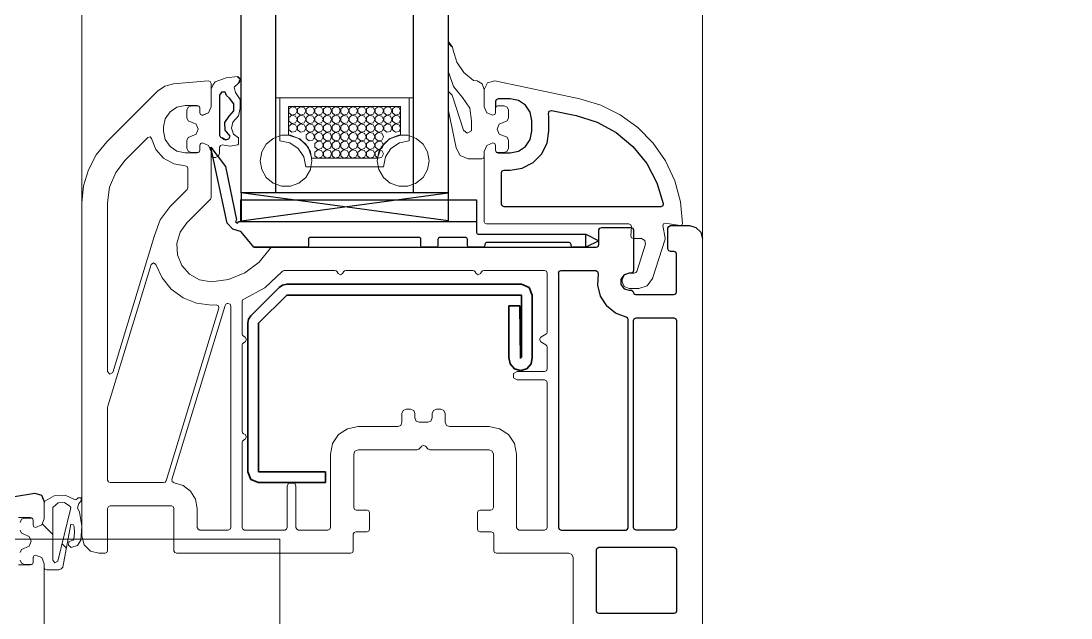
# Model space of a CAD drawing. Header units: millimetres. Extents: x 3755 to 5685, y 4194 to 7013.
# Drawn here: x 4320.8 to 4442.6, y 6199.4 to 6268.6 of the extents above; entities that cross this region are included whole.
import ezdxf

# ---------------------------------------------------------------- set-up
doc = ezdxf.new("R2010")
doc.units = ezdxf.units.MM
doc.linetypes.add('WIN_SOLID', pattern=[0])
for name, color, linetype, lineweight in [('Xella 025', 7, 'Continuous', 25), ('Xella 035', 7, 'Continuous', 35), ('Xella Bemaßung', 7, 'Continuous', 13), ('Xella-Text', 7, 'WIN_SOLID', 13)]:
    doc.layers.add(name, color=color, linetype=linetype, lineweight=lineweight)

msp = doc.modelspace()

# ---------------------------------------------------------------- linework, layer by layer
at = {"layer": 'Xella 025', "linetype": 'Continuous', "lineweight": 15}
for p, q in [((4327.81, 6368.88), (4327.81, 6208.88)), ((4399.81, 6191.88), (4399.81, 6368.88)), ((4349.21, 6254.33), (4350.01, 6255)), ((4350.01, 6255), (4350.99, 6255.36)), ((4350.99, 6255.36), (4352.03, 6255.36)), ((4352.03, 6255.36), (4353.01, 6255)), ((4353.01, 6255), (4353.81, 6254.33)), ((4362.8, 6254.33), (4363.6, 6255)), ((4363.6, 6255), (4364.58, 6255.36)), ((4364.58, 6255.36), (4365.62, 6255.36)), ((4365.62, 6255.36), (4366.6, 6255)), ((4366.6, 6255), (4367.4, 6254.33)), ((4348.69, 6253.43), (4349.21, 6254.33)), ((4353.81, 6254.33), (4354.33, 6253.43)), ((4362.28, 6253.43), (4362.8, 6254.33)), ((4367.4, 6254.33), (4367.92, 6253.43)), ((4348.51, 6252.4), (4348.69, 6253.43)), ((4348.69, 6251.38), (4348.51, 6252.4)), ((4354.33, 6253.43), (4354.51, 6252.4)), ((4354.51, 6252.4), (4354.39, 6251.7)), ((4362.1, 6252.4), (4362.28, 6253.43)), ((4362.28, 6251.38), (4362.1, 6252.4)), ((4367.92, 6253.43), (4368.1, 6252.4)), ((4368.1, 6252.4), (4367.92, 6251.38)), ((4349.21, 6250.48), (4348.69, 6251.38)), ((4354.33, 6251.38), (4353.81, 6250.48)), ((4354.39, 6251.7), (4354.33, 6251.38)), ((4362.8, 6250.48), (4362.28, 6251.38)), ((4367.92, 6251.38), (4367.4, 6250.48)), ((4350.01, 6249.81), (4349.21, 6250.48)), ((4353.81, 6250.48), (4353.01, 6249.81)), ((4363.6, 6249.81), (4362.8, 6250.48)), ((4367.4, 6250.48), (4366.54, 6249.76)), ((4350.99, 6249.45), (4350.01, 6249.81)), ((4352.03, 6249.45), (4350.99, 6249.45)), ((4353.01, 6249.81), (4352.03, 6249.45)), ((4364.58, 6249.45), (4363.6, 6249.81)), ((4365.62, 6249.45), (4364.58, 6249.45)), ((4366.6, 6249.81), (4365.62, 6249.45)), ((4359.36, 6218.38), (4359.51, 6218.73)), ((4359.36, 6212.18), (4359.36, 6218.38)), ((4359.51, 6218.73), (4359.86, 6218.88)), ((4359.86, 6218.88), (4366.72, 6218.88)), ((4366.72, 6218.88), (4366.83, 6218.9)), ((4366.83, 6218.9), (4366.93, 6218.96)), ((4366.93, 6218.96), (4367.25, 6219.29)), ((4367.25, 6219.29), (4367.46, 6219.38)), ((4367.46, 6219.38), (4367.68, 6219.29)), ((4367.68, 6219.29), (4368, 6218.96)), ((4368, 6218.96), (4368.1, 6218.9)), ((4368.1, 6218.9), (4368.21, 6218.88)), ((4368.21, 6218.88), (4375.06, 6218.88)), ((4375.06, 6218.88), (4375.42, 6218.73)), ((4375.42, 6218.73), (4375.56, 6218.38)), ((4375.56, 6218.38), (4375.56, 6212.18)), ((4330.81, 6212.08), (4330.9, 6212.29)), ((4330.9, 6212.29), (4331.11, 6212.38)), ((4331.11, 6212.38), (4338.21, 6212.38)), ((4338.21, 6212.38), (4338.43, 6212.29)), ((4338.43, 6212.29), (4338.51, 6212.08)), ((4359.45, 6211.96), (4359.36, 6212.18)), ((4375.56, 6212.18), (4375.48, 6211.96)), ((4330.81, 6207.18), (4330.81, 6212.08)), ((4338.51, 6212.08), (4338.51, 6207.18)), ((4359.66, 6211.88), (4359.45, 6211.96)), ((4360.91, 6211.88), (4359.66, 6211.88)), ((4361.13, 6211.79), (4360.91, 6211.88)), ((4361.21, 6211.58), (4361.13, 6211.79)), ((4361.21, 6209.68), (4361.21, 6211.58)), ((4373.8, 6211.79), (4373.71, 6211.58)), ((4373.71, 6211.58), (4373.71, 6209.68)), ((4374.01, 6211.88), (4373.8, 6211.79)), ((4375.26, 6211.88), (4374.01, 6211.88)), ((4375.48, 6211.96), (4375.26, 6211.88)), ((4327.81, 6208.88), (4328.08, 6207.88)), ((4359.31, 6209.08), (4359.4, 6209.29)), ((4359.31, 6207.18), (4359.31, 6209.08)), ((4359.4, 6209.29), (4359.61, 6209.38)), ((4359.61, 6209.38), (4360.91, 6209.38)), ((4360.91, 6209.38), (4361.13, 6209.46)), ((4361.13, 6209.46), (4361.21, 6209.68)), ((4373.71, 6209.68), (4373.8, 6209.46)), ((4373.8, 6209.46), (4374.01, 6209.38)), ((4374.01, 6209.38), (4375.31, 6209.38)), ((4375.31, 6209.38), (4375.53, 6209.29)), ((4375.53, 6209.29), (4375.61, 6209.08)), ((4375.61, 6209.08), (4375.61, 6207.18)), ((4328.08, 6207.88), (4328.81, 6207.14)), ((4328.81, 6207.14), (4329.81, 6206.88)), ((4329.81, 6206.88), (4330.51, 6206.88)), ((4330.51, 6206.88), (4330.73, 6206.96)), ((4330.73, 6206.96), (4330.81, 6207.18)), ((4338.51, 6207.18), (4338.6, 6206.96)), ((4338.6, 6206.96), (4338.81, 6206.88)), ((4338.81, 6206.88), (4359.01, 6206.88)), ((4359.01, 6206.88), (4359.23, 6206.96)), ((4359.23, 6206.96), (4359.31, 6207.18)), ((4375.61, 6207.18), (4375.7, 6206.96)), ((4375.7, 6206.96), (4375.91, 6206.88)), ((4375.91, 6206.88), (4384.31, 6206.88)), ((4384.31, 6206.88), (4384.67, 6206.73)), ((4384.67, 6206.73), (4384.81, 6206.38)), ((4384.81, 6206.38), (4384.81, 6195.08))]:
    msp.add_line(p, q, dxfattribs=at)
at = {"layer": 'Xella 025', "linetype": 'Continuous'}
for p, q in [((4346.3, 6248.7), (4346.3, 6368.88)), ((4350.3, 6368.88), (4350.3, 6248.7)), ((4366.3, 6248.7), (4366.3, 6368.88)), ((4370.3, 6368.88), (4370.3, 6248.7)), ((4344.68, 6245.15), (4342.79, 6253.97)), ((4342.79, 6253.97), (4344.49, 6251.73)), ((4344.49, 6251.73), (4345.77, 6245.56)), ((4370.3, 6248.7), (4346.3, 6248.7)), ((4345.34, 6244.48), (4344.68, 6245.15)), ((4345.77, 6245.56), (4345.65, 6245.33)), ((4345.65, 6245.33), (4345.87, 6245.18)), ((4345.87, 6245.18), (4346.04, 6245.38)), ((4346.04, 6245.38), (4373.61, 6245.38)), ((4373.61, 6245.38), (4373.61, 6244.08)), ((4346.23, 6244.19), (4345.34, 6244.48)), ((4346.25, 6244.19), (4346.23, 6244.19)), ((4346.27, 6244.18), (4346.25, 6244.19)), ((4346.29, 6244.17), (4346.27, 6244.18)), ((4346.3, 6244.16), (4346.29, 6244.17)), ((4347.79, 6242.38), (4346.3, 6244.16)), ((4373.61, 6244.08), (4373.67, 6243.94)), ((4373.67, 6243.94), (4373.81, 6243.88)), ((4373.81, 6243.88), (4386.3, 6243.88)), ((4386.3, 6243.88), (4387.8, 6243.13)), ((4386.3, 6242.38), (4386.3, 6243.88)), ((4387.81, 6244.38), (4387.9, 6244.59)), ((4387.81, 6242.68), (4387.81, 6244.38)), ((4387.9, 6244.59), (4388.11, 6244.68)), ((4388.11, 6244.68), (4391.51, 6244.68)), ((4391.51, 6244.68), (4391.73, 6244.59)), ((4391.73, 6244.59), (4391.81, 6244.38)), ((4391.81, 6244.38), (4391.81, 6239.68)), ((4395.81, 6244.58), (4395.9, 6244.79)), ((4395.81, 6242.18), (4395.81, 6244.58)), ((4395.9, 6244.79), (4396.11, 6244.88)), ((4396.11, 6244.88), (4398.31, 6244.88)), ((4398.31, 6244.88), (4399.06, 6244.68)), ((4399.06, 6244.68), (4399.61, 6244.13)), ((4399.61, 6244.13), (4399.81, 6243.38)), ((4354.24, 6243.49), (4354.13, 6243.38)), ((4354.13, 6243.38), (4354.13, 6242.58)), ((4367.03, 6243.49), (4354.24, 6243.49)), ((4367.13, 6243.38), (4367.03, 6243.49)), ((4367.13, 6242.58), (4367.13, 6243.38)), ((4369.19, 6243.43), (4369.13, 6243.29)), ((4369.13, 6243.29), (4369.13, 6242.58)), ((4369.33, 6243.49), (4369.19, 6243.43)), ((4372.37, 6243.49), (4369.33, 6243.49)), ((4372.51, 6243.43), (4372.37, 6243.49)), ((4372.57, 6243.29), (4372.51, 6243.43)), ((4372.57, 6242.58), (4372.57, 6243.29)), ((4374.62, 6242.85), (4374.57, 6242.71)), ((4374.57, 6242.71), (4374.57, 6242.58)), ((4374.77, 6242.91), (4374.62, 6242.85)), ((4384.37, 6242.91), (4374.77, 6242.91)), ((4384.51, 6242.85), (4384.37, 6242.91)), ((4384.57, 6242.71), (4384.51, 6242.85)), ((4384.57, 6242.58), (4384.57, 6242.71)), ((4387.8, 6243.13), (4386.3, 6242.38)), ((4387.73, 6242.46), (4387.81, 6242.68)), ((4349.91, 6242.38), (4347.79, 6242.38)), ((4353.93, 6242.38), (4347.79, 6242.38)), ((4347.79, 6242.38), (4387.51, 6242.38)), ((4354.07, 6242.44), (4353.93, 6242.38)), ((4354.13, 6242.58), (4354.07, 6242.44)), ((4367.19, 6242.44), (4367.13, 6242.58)), ((4367.33, 6242.38), (4367.19, 6242.44)), ((4368.93, 6242.38), (4367.33, 6242.38)), ((4369.07, 6242.44), (4368.93, 6242.38)), ((4369.13, 6242.58), (4369.07, 6242.44)), ((4372.62, 6242.44), (4372.57, 6242.58)), ((4372.77, 6242.38), (4372.62, 6242.44)), ((4374.37, 6242.38), (4372.77, 6242.38)), ((4374.51, 6242.44), (4374.37, 6242.38)), ((4374.57, 6242.58), (4374.51, 6242.44)), ((4384.62, 6242.44), (4384.57, 6242.58)), ((4384.77, 6242.38), (4384.62, 6242.44)), ((4386.3, 6242.38), (4384.77, 6242.38)), ((4387.51, 6242.38), (4387.73, 6242.46)), ((4395.9, 6241.96), (4395.81, 6242.18)), ((4396.11, 6241.88), (4395.9, 6241.96)), ((4396.51, 6241.88), (4396.11, 6241.88)), ((4396.73, 6241.79), (4396.51, 6241.88)), ((4396.81, 6241.58), (4396.73, 6241.79)), ((4396.81, 6237.18), (4396.81, 6241.58)), ((4383.11, 6239.38), (4383.11, 6209.88)), ((4396.51, 6236.88), (4396.73, 6236.96)), ((4396.73, 6236.96), (4396.81, 6237.18)), ((4389.73, 6234.73), (4388.69, 6235.57)), ((4390.97, 6234.26), (4389.73, 6234.73)), ((4391.15, 6234.16), (4390.97, 6234.26)), ((4391.21, 6233.97), (4391.15, 6234.16)), ((4391.81, 6233.88), (4391.9, 6234.09)), ((4391.9, 6234.09), (4392.11, 6234.18)), ((4392.11, 6234.18), (4396.51, 6234.18)), ((4396.51, 6234.18), (4396.73, 6234.09)), ((4396.73, 6234.09), (4396.81, 6233.88)), ((4391.21, 6209.88), (4391.21, 6233.97)), ((4391.81, 6209.88), (4391.81, 6233.88)), ((4396.81, 6233.88), (4396.81, 6209.88)), ((4320, 6213.45), (4322.38, 6213.87)), ((4322.38, 6213.87), (4323.14, 6213.61)), ((4323.14, 6213.61), (4323.46, 6212.88)), ((4323.46, 6212.88), (4323.46, 6212.79)), ((4383.11, 6209.88), (4383.2, 6209.66)), ((4391.13, 6209.66), (4391.21, 6209.88)), ((4391.9, 6209.66), (4391.81, 6209.88)), ((4396.81, 6209.88), (4396.73, 6209.66)), ((4383.2, 6209.66), (4383.41, 6209.58)), ((4383.41, 6209.58), (4390.91, 6209.58)), ((4390.91, 6209.58), (4391.13, 6209.66)), ((4392.11, 6209.58), (4391.9, 6209.66)), ((4396.51, 6209.58), (4392.11, 6209.58)), ((4396.73, 6209.66), (4396.51, 6209.58)), ((4387.51, 6207.28), (4387.6, 6207.49)), ((4387.6, 6207.49), (4387.81, 6207.58)), ((4387.81, 6207.58), (4396.51, 6207.58)), ((4387.81, 6207.58), (4396.51, 6207.58)), ((4396.51, 6207.58), (4396.73, 6207.49)), ((4396.73, 6207.49), (4396.81, 6207.28)), ((4387.51, 6200.18), (4387.51, 6207.28)), ((4396.81, 6207.28), (4396.81, 6200.18)), ((4387.6, 6199.96), (4387.51, 6200.18)), ((4396.81, 6200.18), (4396.73, 6199.96)), ((4387.81, 6199.88), (4387.6, 6199.96)), ((4396.51, 6199.88), (4387.81, 6199.88)), ((4396.73, 6199.96), (4396.51, 6199.88))]:
    msp.add_line(p, q, dxfattribs=at)
at = {"layer": 'Xella 025'}
for p, q in [((4344.02, 6260.36), (4343.81, 6260)), ((4343.81, 6260), (4343.81, 6255.37)), ((4344.44, 6260.36), (4344.02, 6260.36)), ((4344.62, 6259.96), (4344.44, 6260.36)), ((4344.94, 6259.66), (4344.62, 6259.96)), ((4345.45, 6259.02), (4344.94, 6259.66)), ((4345.44, 6258.21), (4345.45, 6259.02)), ((4375.9, 6259.49), (4375.81, 6259.28)), ((4375.81, 6259.28), (4375.81, 6258.53)), ((4376.11, 6259.58), (4375.9, 6259.49)), ((4377.51, 6259.58), (4376.11, 6259.58)), ((4378.47, 6259.39), (4377.51, 6259.58)), ((4379.28, 6258.84), (4378.47, 6259.39)), ((4379.82, 6258.03), (4379.28, 6258.84)), ((4344.4, 6256.85), (4344.92, 6257.59)), ((4344.92, 6257.59), (4345.44, 6258.21)), ((4380.01, 6257.08), (4379.82, 6258.03)), ((4381.94, 6257.89), (4382.03, 6258.16)), ((4382, 6257.49), (4381.94, 6257.89)), ((4382.01, 6255.83), (4382, 6257.49)), ((4382.03, 6258.16), (4382.3, 6258.24)), ((4382.3, 6258.24), (4385.17, 6257.64)), ((4385.17, 6257.64), (4387.59, 6256.88)), ((4344.45, 6255.96), (4344.4, 6256.85)), ((4380.01, 6255.83), (4380.01, 6257.08)), ((4387.59, 6256.88), (4389.81, 6255.67)), ((4343.81, 6255.37), (4343.9, 6255.16)), ((4343.9, 6255.16), (4344.11, 6255.07)), ((4344.11, 6255.07), (4344.29, 6254.9)), ((4344.54, 6254.84), (4344.11, 6255.07)), ((4344.29, 6254.9), (4344.54, 6254.84)), ((4345.03, 6255.27), (4344.45, 6255.96)), ((4344.54, 6254.84), (4344.87, 6254.96)), ((4344.87, 6254.96), (4345.03, 6255.27)), ((4379.28, 6254.06), (4379.82, 6254.87)), ((4379.82, 6254.87), (4380.01, 6255.83)), ((4381.79, 6254.44), (4382.01, 6255.83)), ((4389.81, 6255.67), (4391.76, 6254.06)), ((4378.47, 6253.52), (4379.28, 6254.06)), ((4381.15, 6253.18), (4381.79, 6254.44)), ((4391.76, 6254.06), (4393.35, 6252.09)), ((4375.9, 6253.41), (4376.11, 6253.33)), ((4376.11, 6253.33), (4377.51, 6253.33)), ((4377.51, 6253.33), (4378.47, 6253.52)), ((4380.16, 6252.19), (4381.15, 6253.18)), ((4376.51, 6251.03), (4376.6, 6251.24)), ((4376.6, 6251.24), (4376.81, 6251.33)), ((4376.81, 6251.33), (4377.51, 6251.33)), ((4377.51, 6251.33), (4378.9, 6251.55)), ((4378.9, 6251.55), (4380.16, 6252.19)), ((4393.35, 6252.09), (4394.54, 6249.86)), ((4376.51, 6247.38), (4376.51, 6251.03)), ((4370.3, 6245.42), (4346.3, 6248.7)), ((4346.3, 6248.7), (4346.3, 6245.42)), ((4346.3, 6245.42), (4370.3, 6248.7)), ((4370.3, 6248.7), (4370.3, 6245.42)), ((4394.54, 6249.86), (4395.27, 6247.44)), ((4346.21, 6247.88), (4346.21, 6245.4)), ((4346.21, 6247.88), (4373.61, 6247.88)), ((4373.61, 6247.88), (4373.61, 6245.38)), ((4376.6, 6247.16), (4376.51, 6247.38)), ((4376.81, 6247.08), (4376.6, 6247.16)), ((4394.97, 6247.08), (4376.81, 6247.08)), ((4395.21, 6247.19), (4394.97, 6247.08)), ((4395.27, 6247.44), (4395.21, 6247.19)), ((4346.21, 6245.37), (4370.3, 6245.39)), ((4383.11, 6239.38), (4383.2, 6239.59)), ((4383.2, 6239.59), (4383.41, 6239.68)), ((4383.41, 6239.68), (4387.43, 6239.68)), ((4387.43, 6239.68), (4387.66, 6239.56)), ((4387.72, 6239.31), (4387.63, 6237.98)), ((4387.66, 6239.56), (4387.72, 6239.31)), ((4390.73, 6239.19), (4390.36, 6238.69)), ((4391.31, 6239.38), (4390.73, 6239.19)), ((4391.51, 6239.38), (4391.31, 6239.38)), ((4391.73, 6239.46), (4391.51, 6239.38)), ((4391.81, 6239.68), (4391.73, 6239.46)), ((4387.63, 6237.98), (4387.97, 6236.69)), ((4390.36, 6238.69), (4390.36, 6238.07)), ((4390.36, 6238.07), (4390.73, 6237.57)), ((4387.97, 6236.69), (4388.69, 6235.57)), ((4390.73, 6237.57), (4391.31, 6237.38)), ((4391.31, 6237.38), (4391.57, 6237.38)), ((4391.57, 6237.38), (4391.74, 6237.3)), ((4391.74, 6237.3), (4391.89, 6236.95)), ((4391.89, 6236.95), (4392.07, 6236.88)), ((4392.07, 6236.88), (4396.51, 6236.88))]:
    msp.add_line(p, q, dxfattribs=at)
at = {"layer": 'Xella 025', "linetype": 'Continuous', "lineweight": 15, "flags": 128}
for points in [[(4370.3, 6266.27), (4370.81, 6265.6), (4370.3, 6265.99)], [(4370.81, 6265.6), (4370.89, 6265.22), (4371.34, 6263.85), (4372.15, 6262.65), (4373.27, 6261.73), (4373.67, 6261.66), (4374.28, 6261.32), (4374.51, 6260.67), (4374.51, 6258.68), (4374.81, 6257.97), (4375.51, 6257.68), (4375.73, 6257.77), (4375.81, 6257.98), (4375.81, 6258.52), (4375.89, 6258.7), (4376.06, 6258.77), (4376.81, 6258.77), (4377.17, 6258.63), (4377.31, 6258.27), (4377.31, 6257.37), (4377.17, 6257.02), (4376.25, 6256.64), (4376.01, 6256.07), (4376.25, 6255.51), (4377.17, 6255.13), (4377.31, 6254.77), (4377.31, 6253.87), (4377.17, 6253.52), (4376.81, 6253.37), (4376.06, 6253.37), (4375.9, 6253.44), (4375.82, 6253.6), (4375.81, 6253.61), (4375.81, 6253.63), (4375.9, 6253.41)], [(4349.91, 6242.38), (4349.77, 6242.34), (4349.66, 6242.23), (4348.38, 6240.63), (4346.74, 6239.41), (4344.84, 6238.64), (4342.81, 6238.38), (4341.49, 6238.6), (4340.32, 6239.25), (4339.43, 6240.25), (4338.91, 6241.49), (4338.84, 6242.82), (4339.21, 6244.11), (4339.99, 6245.21), (4342.73, 6247.95), (4342.79, 6248.04), (4342.81, 6248.14), (4342.81, 6253.48), (4342.52, 6254.18), (4341.81, 6254.48), (4341.6, 6254.39), (4341.51, 6254.18), (4341.51, 6253.63), (4341.43, 6253.41), (4341.21, 6253.33), (4339.81, 6253.33), (4338.86, 6253.52), (4338.05, 6254.06), (4337.5, 6254.87), (4337.31, 6255.83), (4337.31, 6256.33), (4337.5, 6257.28), (4338.05, 6258.09), (4338.86, 6258.64), (4339.81, 6258.83), (4341.21, 6258.83), (4341.43, 6258.74), (4341.51, 6258.53), (4341.51, 6257.98), (4341.6, 6257.76), (4341.81, 6257.68), (4342.52, 6257.97), (4342.81, 6258.68), (4342.81, 6260.72), (4343, 6261.16), (4343.27, 6261.55), (4344.56, 6262.01), (4345.92, 6262.16)], [(4345.92, 6262.16), (4346.18, 6261.91), (4345.95, 6261.36), (4345.51, 6260.93)], [(4345.88, 6262.15), (4346.32, 6261.77), (4345.95, 6261.36), (4345.51, 6260.93)], [(4370.41, 6262.61), (4370.92, 6261.03), (4371.98, 6259.74), (4372.84, 6258.52), (4373.01, 6257.04), (4373.01, 6255.86), (4372.53, 6255.62), (4372.11, 6255.96), (4370.78, 6260.03), (4370.3, 6260.47)], [(4342.72, 6261.6), (4342.49, 6261.68), (4338.45, 6261.32), (4337.45, 6261.05), (4336.59, 6260.46), (4330.74, 6254.61), (4329.5, 6253.09), (4328.58, 6251.36), (4328.01, 6249.49), (4327.81, 6247.53)], [(4341.6, 6257.76), (4341.81, 6257.67), (4342.52, 6257.96), (4342.81, 6258.67), (4342.81, 6261.38), (4342.72, 6261.6)], [(4345.51, 6260.93), (4345.66, 6260.34), (4346.19, 6259.51), (4346.19, 6258.52), (4346, 6257.61), (4345.32, 6256.9), (4345.18, 6256.19), (4345.43, 6255.51), (4345.99, 6255.07), (4345.99, 6254.34), (4345.92, 6254.27), (4345.01, 6254.1), (4344.11, 6254.27), (4343.9, 6254.19), (4343.81, 6253.97), (4343.81, 6253.27), (4343.67, 6252.92), (4343.31, 6252.77), (4343.06, 6252.77), (4342.89, 6252.85), (4342.81, 6253.02), (4342.81, 6253.47), (4342.52, 6254.18)], [(4374.51, 6260.68), (4374.88, 6261.45), (4375.72, 6261.66), (4385.58, 6259.6), (4388.01, 6258.87), (4390.27, 6257.75), (4392.32, 6256.26), (4394.09, 6254.46), (4395.53, 6252.38), (4396.6, 6250.09), (4397.26, 6247.65), (4397.51, 6245.13), (4397.43, 6244.94), (4397.22, 6244.88), (4395.51, 6245.17), (4395.28, 6245.1), (4395.22, 6244.88), (4395.51, 6243.43), (4395.51, 6243.36), (4395.5, 6243.3), (4394.03, 6238.75), (4393.42, 6237.9), (4392.42, 6237.58), (4391.31, 6237.58), (4390.75, 6237.81), (4390.51, 6238.38), (4390.51, 6238.58), (4390.75, 6239.14), (4391.31, 6239.38), (4391.91, 6239.38), (4392.09, 6239.43), (4392.2, 6239.58), (4393.21, 6242.72), (4393.14, 6243.17), (4392.74, 6243.38), (4391.81, 6243.38), (4391.6, 6243.47), (4391.51, 6243.69), (4391.57, 6244.76), (4391.49, 6244.98), (4391.27, 6245.08), (4374.76, 6245.08), (4374.59, 6245.15), (4374.51, 6245.33), (4374.51, 6253.48)], [(4350.3, 6259.7), (4366.3, 6259.7)], [(4365.8, 6259.7), (4365.8, 6254.7), (4364.66, 6254.47), (4363.68, 6253.82), (4363.03, 6252.85), (4362.8, 6251.7), (4353.8, 6251.7), (4353.58, 6252.85), (4352.93, 6253.82), (4351.95, 6254.47), (4350.8, 6254.7), (4350.8, 6259.7)], [(4340.16, 6253.52), (4340.01, 6253.87), (4340.01, 6254.77), (4340.16, 6255.12), (4341.08, 6255.5), (4341.31, 6256.07), (4341.08, 6256.64), (4340.16, 6257.02), (4340.01, 6257.37), (4340.01, 6258.27), (4340.16, 6258.62), (4340.51, 6258.77), (4341.26, 6258.77), (4341.44, 6258.7), (4341.51, 6258.52), (4341.51, 6257.97), (4341.6, 6257.76)], [(4351.8, 6258.7), (4351.8, 6255.39), (4353.1, 6254.95), (4354.06, 6253.99), (4354.5, 6252.7), (4362.11, 6252.7), (4362.55, 6253.99), (4363.51, 6254.95), (4364.8, 6255.39), (4364.8, 6258.7), (4351.8, 6258.7)], [(4352.19, 6258.68), (4352.62, 6258.59), (4352.8, 6258.2), (4352.62, 6257.81), (4352.19, 6257.71), (4351.85, 6257.98), (4351.85, 6258.41), (4352.19, 6258.68)], [(4353.19, 6258.68), (4353.62, 6258.59), (4353.8, 6258.2), (4353.62, 6257.81), (4353.19, 6257.71), (4352.85, 6257.98), (4352.85, 6258.41), (4353.19, 6258.68)], [(4354.19, 6258.68), (4354.62, 6258.59), (4354.8, 6258.2), (4354.62, 6257.81), (4354.19, 6257.71), (4353.85, 6257.98), (4353.85, 6258.41), (4354.19, 6258.68)], [(4355.19, 6258.68), (4355.62, 6258.59), (4355.8, 6258.2), (4355.62, 6257.81), (4355.19, 6257.71), (4354.85, 6257.98), (4354.85, 6258.41), (4355.19, 6258.68)], [(4356.19, 6258.68), (4356.62, 6258.59), (4356.8, 6258.2), (4356.62, 6257.81), (4356.19, 6257.71), (4355.85, 6257.98), (4355.85, 6258.41), (4356.19, 6258.68)], [(4357.19, 6258.68), (4357.62, 6258.59), (4357.8, 6258.2), (4357.62, 6257.81), (4357.19, 6257.71), (4356.85, 6257.98), (4356.85, 6258.41), (4357.19, 6258.68)], [(4358.19, 6258.68), (4358.62, 6258.59), (4358.8, 6258.2), (4358.62, 6257.81), (4358.19, 6257.71), (4357.85, 6257.98), (4357.85, 6258.41), (4358.19, 6258.68)], [(4359.19, 6258.68), (4359.62, 6258.59), (4359.8, 6258.2), (4359.62, 6257.81), (4359.19, 6257.71), (4358.85, 6257.98), (4358.85, 6258.41), (4359.19, 6258.68)], [(4360.19, 6258.68), (4360.62, 6258.59), (4360.8, 6258.2), (4360.62, 6257.81), (4360.19, 6257.71), (4359.85, 6257.98), (4359.85, 6258.41), (4360.19, 6258.68)], [(4361.19, 6258.68), (4361.62, 6258.59), (4361.8, 6258.2), (4361.62, 6257.81), (4361.19, 6257.71), (4360.85, 6257.98), (4360.85, 6258.41), (4361.19, 6258.68)], [(4362.19, 6258.68), (4362.62, 6258.59), (4362.8, 6258.2), (4362.62, 6257.81), (4362.19, 6257.71), (4361.85, 6257.98), (4361.85, 6258.41), (4362.19, 6258.68)], [(4363.19, 6258.68), (4363.62, 6258.59), (4363.8, 6258.2), (4363.62, 6257.81), (4363.19, 6257.71), (4362.85, 6257.98), (4362.85, 6258.41), (4363.19, 6258.68)], [(4364.19, 6258.68), (4364.62, 6258.59), (4364.8, 6258.2), (4364.62, 6257.81), (4364.19, 6257.71), (4363.85, 6257.98), (4363.85, 6258.41), (4364.19, 6258.68)], [(4352.19, 6257.68), (4352.62, 6257.59), (4352.8, 6257.2), (4352.62, 6256.81), (4352.19, 6256.71), (4351.85, 6256.98), (4351.85, 6257.41), (4352.19, 6257.68)], [(4353.19, 6257.68), (4353.62, 6257.59), (4353.8, 6257.2), (4353.62, 6256.81), (4353.19, 6256.71), (4352.85, 6256.98), (4352.85, 6257.41), (4353.19, 6257.68)], [(4354.19, 6257.68), (4354.62, 6257.59), (4354.8, 6257.2), (4354.62, 6256.81), (4354.19, 6256.71), (4353.85, 6256.98), (4353.85, 6257.41), (4354.19, 6257.68)], [(4355.19, 6257.68), (4355.62, 6257.59), (4355.8, 6257.2), (4355.62, 6256.81), (4355.19, 6256.71), (4354.85, 6256.98), (4354.85, 6257.41), (4355.19, 6257.68)], [(4356.19, 6257.68), (4356.62, 6257.59), (4356.8, 6257.2), (4356.62, 6256.81), (4356.19, 6256.71), (4355.85, 6256.98), (4355.85, 6257.41), (4356.19, 6257.68)], [(4357.19, 6257.68), (4357.62, 6257.59), (4357.8, 6257.2), (4357.62, 6256.81), (4357.19, 6256.71), (4356.85, 6256.98), (4356.85, 6257.41), (4357.19, 6257.68)], [(4358.19, 6257.68), (4358.62, 6257.59), (4358.8, 6257.2), (4358.62, 6256.81), (4358.19, 6256.71), (4357.85, 6256.98), (4357.85, 6257.41), (4358.19, 6257.68)], [(4359.19, 6257.68), (4359.62, 6257.59), (4359.8, 6257.2), (4359.62, 6256.81), (4359.19, 6256.71), (4358.85, 6256.98), (4358.85, 6257.41), (4359.19, 6257.68)], [(4360.19, 6257.68), (4360.62, 6257.59), (4360.8, 6257.2), (4360.62, 6256.81), (4360.19, 6256.71), (4359.85, 6256.98), (4359.85, 6257.41), (4360.19, 6257.68)], [(4361.19, 6257.68), (4361.62, 6257.59), (4361.8, 6257.2), (4361.62, 6256.81), (4361.19, 6256.71), (4360.85, 6256.98), (4360.85, 6257.41), (4361.19, 6257.68)], [(4362.19, 6257.68), (4362.62, 6257.59), (4362.8, 6257.2), (4362.62, 6256.81), (4362.19, 6256.71), (4361.85, 6256.98), (4361.85, 6257.41), (4362.19, 6257.68)], [(4363.19, 6257.68), (4363.62, 6257.59), (4363.8, 6257.2), (4363.62, 6256.81), (4363.19, 6256.71), (4362.85, 6256.98), (4362.85, 6257.41), (4363.19, 6257.68)], [(4364.19, 6257.68), (4364.62, 6257.59), (4364.8, 6257.2), (4364.62, 6256.81), (4364.19, 6256.71), (4363.85, 6256.98), (4363.85, 6257.41), (4364.19, 6257.68)], [(4370.3, 6258.39), (4371.24, 6253.91), (4371.7, 6253.02), (4372.62, 6252.63), (4374.21, 6252.62), (4374.43, 6252.71), (4374.51, 6252.92)], [(4352.19, 6256.68), (4352.62, 6256.59), (4352.8, 6256.2), (4352.62, 6255.81), (4352.19, 6255.71), (4351.85, 6255.98), (4351.85, 6256.41), (4352.19, 6256.68)], [(4353.19, 6256.68), (4353.62, 6256.59), (4353.8, 6256.2), (4353.62, 6255.81), (4353.19, 6255.71), (4352.85, 6255.98), (4352.85, 6256.41), (4353.19, 6256.68)], [(4354.19, 6256.68), (4354.62, 6256.59), (4354.8, 6256.2), (4354.62, 6255.81), (4354.19, 6255.71), (4353.85, 6255.98), (4353.85, 6256.41), (4354.19, 6256.68)], [(4355.19, 6256.68), (4355.62, 6256.59), (4355.8, 6256.2), (4355.62, 6255.81), (4355.19, 6255.71), (4354.85, 6255.98), (4354.85, 6256.41), (4355.19, 6256.68)], [(4356.19, 6256.68), (4356.62, 6256.59), (4356.8, 6256.2), (4356.62, 6255.81), (4356.19, 6255.71), (4355.85, 6255.98), (4355.85, 6256.41), (4356.19, 6256.68)], [(4357.19, 6256.68), (4357.62, 6256.59), (4357.8, 6256.2), (4357.62, 6255.81), (4357.19, 6255.71), (4356.85, 6255.98), (4356.85, 6256.41), (4357.19, 6256.68)], [(4358.19, 6256.68), (4358.62, 6256.59), (4358.8, 6256.2), (4358.62, 6255.81), (4358.19, 6255.71), (4357.85, 6255.98), (4357.85, 6256.41), (4358.19, 6256.68)], [(4359.19, 6256.68), (4359.62, 6256.59), (4359.8, 6256.2), (4359.62, 6255.81), (4359.19, 6255.71), (4358.85, 6255.98), (4358.85, 6256.41), (4359.19, 6256.68)], [(4360.19, 6256.68), (4360.62, 6256.59), (4360.8, 6256.2), (4360.62, 6255.81), (4360.19, 6255.71), (4359.85, 6255.98), (4359.85, 6256.41), (4360.19, 6256.68)], [(4361.19, 6256.68), (4361.62, 6256.59), (4361.8, 6256.2), (4361.62, 6255.81), (4361.19, 6255.71), (4360.85, 6255.98), (4360.85, 6256.41), (4361.19, 6256.68)], [(4362.19, 6256.68), (4362.62, 6256.59), (4362.8, 6256.2), (4362.62, 6255.81), (4362.19, 6255.71), (4361.85, 6255.98), (4361.85, 6256.41), (4362.19, 6256.68)], [(4363.19, 6256.68), (4363.62, 6256.59), (4363.8, 6256.2), (4363.62, 6255.81), (4363.19, 6255.71), (4362.85, 6255.98), (4362.85, 6256.41), (4363.19, 6256.68)], [(4364.19, 6256.68), (4364.62, 6256.59), (4364.8, 6256.2), (4364.62, 6255.81), (4364.19, 6255.71), (4363.85, 6255.98), (4363.85, 6256.41), (4364.19, 6256.68)], [(4340.11, 6251.53), (4340.11, 6249.28), (4340.09, 6249.16), (4340.03, 6249.06), (4338.08, 6247.11), (4336.91, 6245.55), (4336.25, 6243.72), (4331.4, 6227.86), (4331.07, 6227.65), (4330.81, 6227.95), (4330.81, 6247.53), (4331.05, 6249.35), (4331.75, 6251.03), (4332.86, 6252.48), (4335.48, 6255.1), (4335.73, 6255.17), (4335.9, 6254.98), (4336.41, 6253.73), (4337.3, 6252.71), (4338.48, 6252.06), (4339.81, 6251.83), (4340.03, 6251.74), (4340.11, 6251.53)], [(4354.19, 6255.68), (4354.62, 6255.59), (4354.8, 6255.2), (4354.62, 6254.81), (4354.19, 6254.71), (4353.85, 6254.98), (4353.85, 6255.41), (4354.19, 6255.68)], [(4355.19, 6255.68), (4355.62, 6255.59), (4355.8, 6255.2), (4355.62, 6254.81), (4355.19, 6254.71), (4354.85, 6254.98), (4354.85, 6255.41), (4355.19, 6255.68)], [(4356.19, 6255.68), (4356.62, 6255.59), (4356.8, 6255.2), (4356.62, 6254.81), (4356.19, 6254.71), (4355.85, 6254.98), (4355.85, 6255.41), (4356.19, 6255.68)], [(4357.19, 6255.68), (4357.62, 6255.59), (4357.8, 6255.2), (4357.62, 6254.81), (4357.19, 6254.71), (4356.85, 6254.98), (4356.85, 6255.41), (4357.19, 6255.68)], [(4358.19, 6255.68), (4358.62, 6255.59), (4358.8, 6255.2), (4358.62, 6254.81), (4358.19, 6254.71), (4357.85, 6254.98), (4357.85, 6255.41), (4358.19, 6255.68)], [(4359.19, 6255.68), (4359.62, 6255.59), (4359.8, 6255.2), (4359.62, 6254.81), (4359.19, 6254.71), (4358.85, 6254.98), (4358.85, 6255.41), (4359.19, 6255.68)], [(4360.19, 6255.68), (4360.62, 6255.59), (4360.8, 6255.2), (4360.62, 6254.81), (4360.19, 6254.71), (4359.85, 6254.98), (4359.85, 6255.41), (4360.19, 6255.68)], [(4361.19, 6255.68), (4361.62, 6255.59), (4361.8, 6255.2), (4361.62, 6254.81), (4361.19, 6254.71), (4360.85, 6254.98), (4360.85, 6255.41), (4361.19, 6255.68)], [(4362.19, 6255.68), (4362.62, 6255.59), (4362.8, 6255.2), (4362.62, 6254.81), (4362.19, 6254.71), (4361.85, 6254.98), (4361.85, 6255.41), (4362.19, 6255.68)], [(4341.51, 6254.17), (4341.51, 6253.62), (4341.44, 6253.44), (4341.26, 6253.37)], [(4342.52, 6254.18), (4341.81, 6254.47), (4341.6, 6254.38), (4341.51, 6254.17)], [(4355.19, 6254.68), (4355.62, 6254.59), (4355.8, 6254.2), (4355.62, 6253.81), (4355.19, 6253.71), (4354.85, 6253.98), (4354.85, 6254.41), (4355.19, 6254.68)], [(4355.19, 6253.68), (4355.62, 6253.59), (4355.8, 6253.2), (4355.62, 6252.81), (4355.19, 6252.71), (4354.85, 6252.98), (4354.85, 6253.41), (4355.19, 6253.68)], [(4356.19, 6254.68), (4356.62, 6254.59), (4356.8, 6254.2), (4356.62, 6253.81), (4356.19, 6253.71), (4355.85, 6253.98), (4355.85, 6254.41), (4356.19, 6254.68)], [(4356.19, 6253.68), (4356.62, 6253.59), (4356.8, 6253.2), (4356.62, 6252.81), (4356.19, 6252.71), (4355.85, 6252.98), (4355.85, 6253.41), (4356.19, 6253.68)], [(4357.19, 6254.68), (4357.62, 6254.59), (4357.8, 6254.2), (4357.62, 6253.81), (4357.19, 6253.71), (4356.85, 6253.98), (4356.85, 6254.41), (4357.19, 6254.68)], [(4357.19, 6253.68), (4357.62, 6253.59), (4357.8, 6253.2), (4357.62, 6252.81), (4357.19, 6252.71), (4356.85, 6252.98), (4356.85, 6253.41), (4357.19, 6253.68)], [(4358.19, 6254.68), (4358.62, 6254.59), (4358.8, 6254.2), (4358.62, 6253.81), (4358.19, 6253.71), (4357.85, 6253.98), (4357.85, 6254.41), (4358.19, 6254.68)], [(4358.19, 6253.68), (4358.62, 6253.59), (4358.8, 6253.2), (4358.62, 6252.81), (4358.19, 6252.71), (4357.85, 6252.98), (4357.85, 6253.41), (4358.19, 6253.68)], [(4359.19, 6254.68), (4359.62, 6254.59), (4359.8, 6254.2), (4359.62, 6253.81), (4359.19, 6253.71), (4358.85, 6253.98), (4358.85, 6254.41), (4359.19, 6254.68)], [(4359.19, 6253.68), (4359.62, 6253.59), (4359.8, 6253.2), (4359.62, 6252.81), (4359.19, 6252.71), (4358.85, 6252.98), (4358.85, 6253.41), (4359.19, 6253.68)], [(4360.19, 6254.68), (4360.62, 6254.59), (4360.8, 6254.2), (4360.62, 6253.81), (4360.19, 6253.71), (4359.85, 6253.98), (4359.85, 6254.41), (4360.19, 6254.68)], [(4360.19, 6253.68), (4360.62, 6253.59), (4360.8, 6253.2), (4360.62, 6252.81), (4360.19, 6252.71), (4359.85, 6252.98), (4359.85, 6253.41), (4360.19, 6253.68)], [(4361.19, 6254.68), (4361.62, 6254.59), (4361.8, 6254.2), (4361.62, 6253.81), (4361.19, 6253.71), (4360.85, 6253.98), (4360.85, 6254.41), (4361.19, 6254.68)], [(4361.19, 6253.68), (4361.62, 6253.59), (4361.8, 6253.2), (4361.62, 6252.81), (4361.19, 6252.71), (4360.85, 6252.98), (4360.85, 6253.41), (4361.19, 6253.68)], [(4362.19, 6254.68), (4362.62, 6254.59), (4362.8, 6254.2), (4362.62, 6253.81), (4362.19, 6253.71), (4361.85, 6253.98), (4361.85, 6254.41), (4362.19, 6254.68)], [(4362.19, 6253.68), (4362.62, 6253.59), (4362.8, 6253.2), (4362.62, 6252.81), (4362.19, 6252.71), (4361.85, 6252.98), (4361.85, 6253.41), (4362.19, 6253.68)], [(4375.81, 6253.63), (4375.82, 6254.17), (4375.73, 6254.39), (4375.51, 6254.48), (4374.81, 6254.18), (4374.51, 6253.48), (4374.51, 6253.48), (4374.81, 6254.18), (4375.51, 6254.47), (4375.73, 6254.39), (4375.81, 6254.17), (4375.81, 6253.62)], [(4376.06, 6253.37), (4375.89, 6253.45), (4375.81, 6253.62)], [(4341.26, 6253.37), (4340.51, 6253.37), (4340.16, 6253.52)], [(4374.51, 6253.48), (4374.51, 6245.33), (4374.59, 6245.15), (4374.76, 6245.08), (4391.27, 6245.08)], [(4336.14, 6240.57), (4335.85, 6240.36), (4330.83, 6223.93), (4330.82, 6223.89), (4330.81, 6223.84), (4330.81, 6215.38), (4330.9, 6215.16), (4331.11, 6215.08), (4337.31, 6215.08), (4337.49, 6215.14), (4337.6, 6215.29), (4343.72, 6235.31), (4343.67, 6235.58), (4343.41, 6235.69), (4342.86, 6235.67), (4341.14, 6235.89), (4339.57, 6236.52), (4338.2, 6237.52), (4337.13, 6238.83), (4336.42, 6240.36), (4336.14, 6240.57)], [(4364.46, 6221.58), (4359.86, 6221.58), (4358.64, 6221.33), (4357.6, 6220.64), (4356.91, 6219.6), (4356.66, 6218.38), (4356.66, 6209.88), (4356.58, 6209.66), (4356.36, 6209.58), (4352.96, 6209.58), (4352.75, 6209.66), (4352.66, 6209.88), (4352.66, 6214.68), (4352.52, 6215.03), (4351.81, 6215.03), (4351.66, 6214.68), (4351.66, 6209.88), (4351.58, 6209.66), (4351.36, 6209.58), (4346.71, 6209.58), (4346.5, 6209.66), (4346.41, 6209.88), (4346.41, 6219.74), (4346.45, 6219.89), (4346.56, 6220), (4346.76, 6220.12), (4346.91, 6220.38), (4346.76, 6220.64), (4346.56, 6220.75), (4346.45, 6220.86), (4346.41, 6221.01), (4346.41, 6231.04), (4346.45, 6231.19), (4346.56, 6231.3), (4346.76, 6231.42), (4346.91, 6231.68), (4346.76, 6231.94), (4346.56, 6232.05), (4346.45, 6232.16), (4346.41, 6232.31), (4346.41, 6236.09), (4346.47, 6236.26), (4346.61, 6236.37), (4349.05, 6237.68), (4351.07, 6239.57), (4351.17, 6239.65), (4351.3, 6239.68), (4357.18, 6239.68), (4357.33, 6239.64), (4357.44, 6239.53), (4357.55, 6239.33), (4357.81, 6239.18), (4358.07, 6239.33), (4358.19, 6239.53), (4358.3, 6239.64), (4358.45, 6239.68), (4373.18, 6239.68), (4373.33, 6239.64), (4373.44, 6239.53), (4373.55, 6239.33), (4373.81, 6239.18), (4374.07, 6239.33), (4374.19, 6239.53), (4374.3, 6239.64), (4374.45, 6239.68), (4381.51, 6239.68), (4381.73, 6239.59), (4381.81, 6239.38), (4381.81, 6232.54), (4381.77, 6232.39), (4381.66, 6232.28), (4381.06, 6231.94), (4380.91, 6231.68), (4381.06, 6231.42), (4381.66, 6231.07), (4381.77, 6230.96), (4381.81, 6230.81), (4381.81, 6228.28), (4381.73, 6228.06), (4381.51, 6227.98), (4378.31, 6227.98), (4377.88, 6227.73), (4377.88, 6227.23), (4378.31, 6226.98), (4381.51, 6226.98), (4381.73, 6226.89), (4381.81, 6226.68), (4381.81, 6209.88), (4381.73, 6209.66), (4381.51, 6209.58), (4378.56, 6209.58), (4378.35, 6209.66), (4378.26, 6209.88), (4378.26, 6218.38), (4378.02, 6219.6), (4377.33, 6220.64), (4376.29, 6221.33), (4375.06, 6221.58), (4370.46, 6221.58), (4370.11, 6221.72), (4369.96, 6222.08), (4369.96, 6223.08), (4369.82, 6223.43), (4369.46, 6223.58), (4368.96, 6223.58), (4368.61, 6223.43), (4368.46, 6223.08), (4368.46, 6222.58), (4368.32, 6222.22), (4367.96, 6222.08), (4366.96, 6222.08), (4366.61, 6222.22), (4366.46, 6222.58), (4366.46, 6223.08), (4366.32, 6223.43), (4365.96, 6223.58), (4365.46, 6223.58), (4365.11, 6223.43), (4364.96, 6223.08), (4364.96, 6222.08), (4364.82, 6221.72), (4364.46, 6221.58)], [(4345.11, 6235.56), (4345.01, 6235.79), (4344.76, 6235.86), (4344.68, 6235.84), (4344.53, 6235.77), (4344.44, 6235.63), (4338.27, 6215.45), (4338.31, 6215.19), (4338.53, 6215.06), (4339.58, 6214.75), (4340.44, 6214.08), (4341.01, 6213.15), (4341.21, 6212.08), (4341.21, 6209.88), (4341.3, 6209.66), (4341.51, 6209.58), (4344.81, 6209.58), (4345.03, 6209.66), (4345.11, 6209.88), (4345.11, 6235.56)], [(4320.66, 6206.07), (4320.81, 6205.72), (4321.16, 6205.57), (4321.91, 6205.57), (4322.09, 6205.65), (4322.16, 6205.82), (4322.16, 6206.38), (4322.25, 6206.59), (4322.46, 6206.67), (4323.17, 6206.38), (4323.46, 6205.67), (4323.46, 6205.23), (4323.54, 6205.05), (4323.71, 6204.98), (4325.15, 6204.98), (4325.41, 6205.06), (4325.6, 6205.27), (4326.56, 6210.25), (4326.82, 6210.22), (4326.95, 6210), (4326.98, 6209.26), (4326.9, 6208.53), (4326.82, 6208.41), (4326.68, 6208.37), (4326.32, 6208.2), (4326.28, 6207.81), (4326.6, 6207.57), (4327.31, 6207.77), (4327.69, 6208.39), (4327.81, 6210.03), (4327.54, 6211.65), (4327.32, 6212.14), (4327.46, 6212.67), (4327.74, 6212.95), (4327.74, 6213.3), (4327.39, 6213.3), (4327.27, 6213.18), (4327.16, 6213.11), (4327.03, 6213.1), (4325.88, 6213.61), (4324.62, 6213.55), (4323.53, 6212.94), (4323.48, 6212.87), (4323.46, 6212.79)], [(4323.46, 6212.79), (4323.46, 6210.87), (4323.17, 6210.17)], [(4324.46, 6206.08), (4324.7, 6205.79), (4325.04, 6205.95), (4326.51, 6211.99), (4326.53, 6212.19), (4326.41, 6212.36), (4325.8, 6212.76), (4325.06, 6212.72), (4324.5, 6212.25)], [(4324.46, 6206.08), (4324.46, 6212.15), (4324.47, 6212.2), (4324.5, 6212.25)], [(4320.46, 6211.03), (4321.86, 6211.03), (4322.08, 6210.94), (4322.16, 6210.73), (4322.16, 6210.18), (4322.25, 6209.96), (4322.46, 6209.88), (4323.17, 6210.17), (4323.46, 6210.88), (4323.46, 6210.87), (4323.17, 6210.17), (4322.46, 6209.87), (4322.25, 6209.96), (4322.16, 6210.17), (4322.16, 6210.72), (4322.09, 6210.9), (4321.91, 6210.97), (4321.16, 6210.97), (4320.81, 6210.83), (4320.66, 6210.47)], [(4324.46, 6209.05), (4323.22, 6210.29)], [(4320.66, 6209.57), (4320.81, 6209.22), (4321.73, 6208.84), (4321.96, 6208.27), (4321.73, 6207.71), (4320.81, 6207.33), (4320.66, 6206.97)], [(4325.53, 6207.98), (4326.03, 6207.49)], [(4323.46, 6193.61), (4323.46, 6205.67), (4323.17, 6206.38), (4322.46, 6206.67), (4322.25, 6206.59), (4322.16, 6206.37), (4322.16, 6205.82), (4322.08, 6205.61), (4321.86, 6205.53), (4320.46, 6205.53)]]:
    msp.add_lwpolyline(points, dxfattribs=at)
at = {"layer": 'Xella 035', "linetype": 'Continuous'}
for p, q in [((4351.59, 6236.83), (4348.32, 6233.56)), ((4378.62, 6235.58), (4378.72, 6229.48)), ((4348.32, 6233.56), (4348.32, 6216.33)), ((4348.32, 6216.33), (4356.07, 6216.33)), ((4356.07, 6216.33), (4356.07, 6215.08))]:
    msp.add_line(p, q, dxfattribs=at)
at = {"layer": 'Xella 035'}
for p, q in [((4351.59, 6236.83), (4378.82, 6236.83)), ((4378.82, 6236.83), (4378.82, 6229.58))]:
    msp.add_line(p, q, dxfattribs=at)
at = {"layer": 'Xella 035', "linetype": 'Continuous', "flags": 128}
msp.add_lwpolyline([(4356.07, 6215.08), (4348.32, 6215.08), (4347.44, 6215.44), (4347.07, 6216.33), (4347.07, 6233.56), (4347.16, 6234.04), (4347.44, 6234.44), (4350.7, 6237.71), (4351.11, 6237.98), (4351.59, 6238.08), (4378.82, 6238.08), (4379.7, 6237.71), (4380.07, 6236.83), (4380.07, 6229.58), (4379.94, 6228.84), (4379.44, 6228.28), (4378.72, 6228.08), (4378, 6228.28), (4377.5, 6228.84), (4377.37, 6229.58), (4377.37, 6235.58), (4378.62, 6235.58)], dxfattribs=at)
at = {"layer": 'Xella Bemaßung'}
msp.add_circle((4338.04, 6126.75), 210.04, dxfattribs=at)
at = {"layer": 'Xella-Text', "linetype": 'Continuous', "lineweight": 13}
msp.add_line((4350.79, 6208.51), (3942.44, 6208.51), dxfattribs=at)
at = {"layer": 'Xella-Text'}
msp.add_line((4350.79, 6208.51), (4350.79, 6020.06), dxfattribs=at)

doc.saveas('drawing.dxf')
